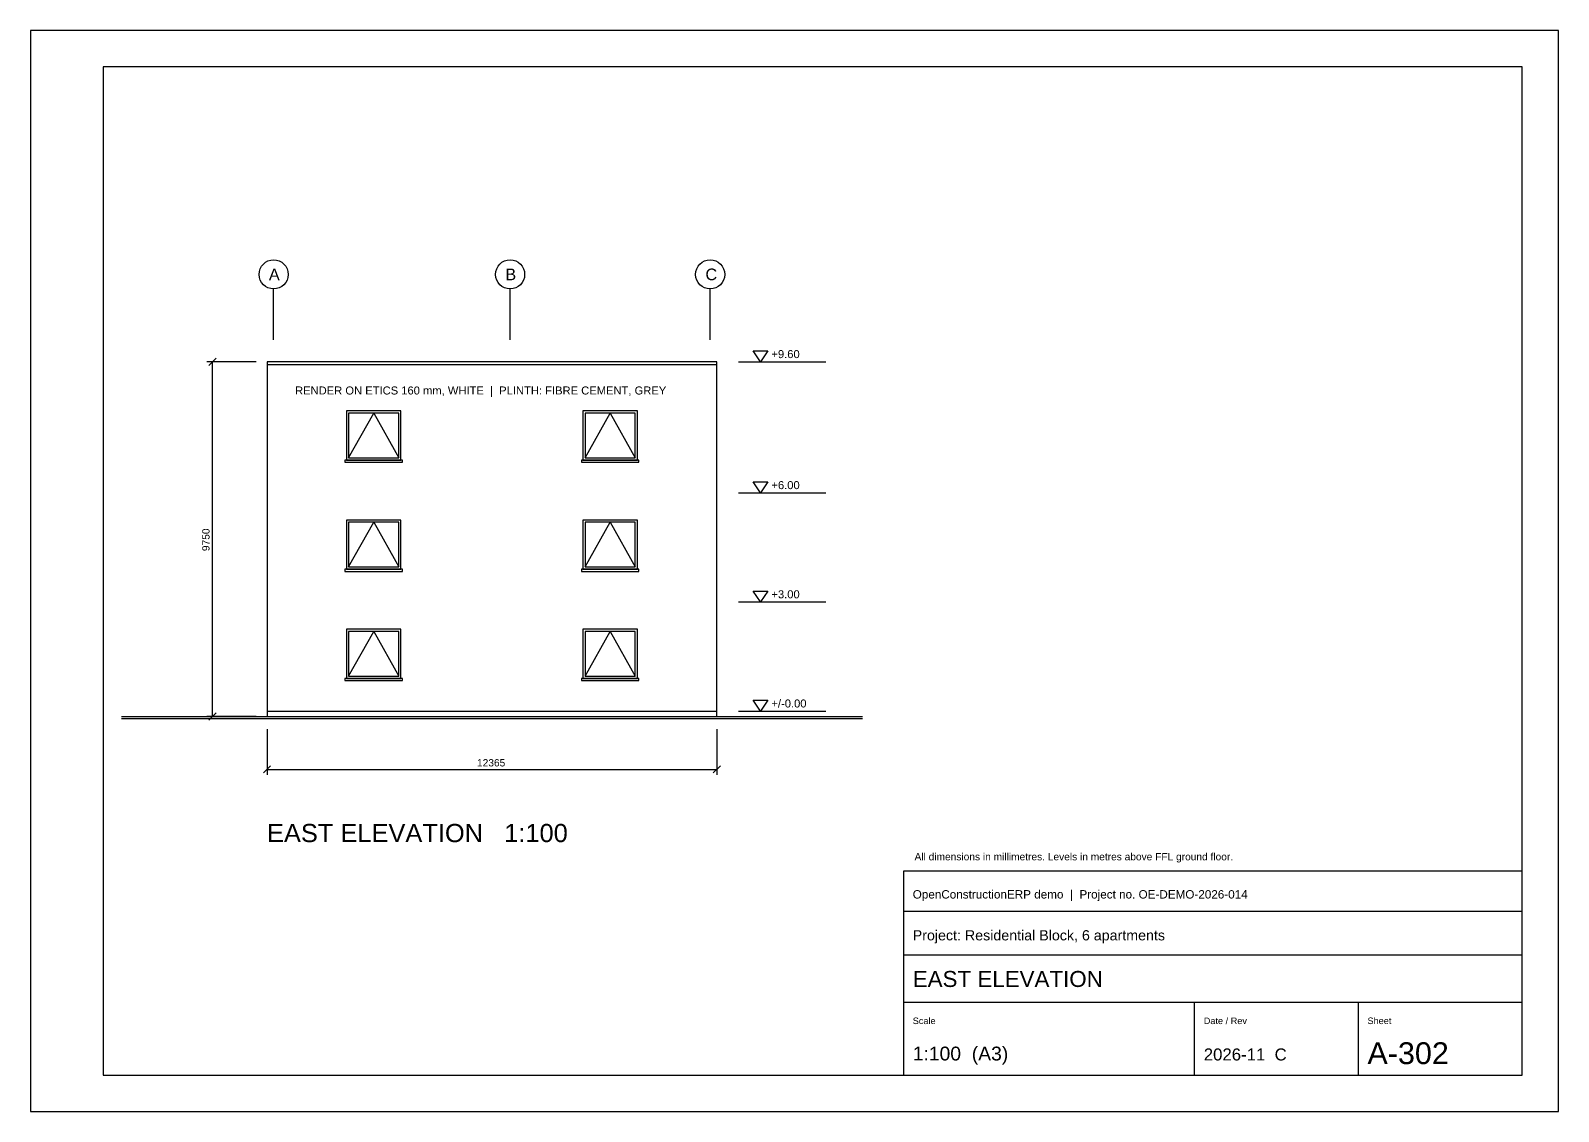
# Model space of a CAD drawing. Header units: millimetres. Extents: x -90000 to 186000, y 0 to 65400.
# Drawn here: x 96000 to 138000, y 0 to 29700 of the extents above; entities that cross this region are included whole.
import ezdxf

# ---------------------------------------------------------------- set-up
doc = ezdxf.new("R2010")
doc.units = ezdxf.units.MM
for name, color, linetype in [('A-ANNO-SYMB', 1, 'Continuous'), ('A-ANNO-TEXT', 7, 'Continuous'), ('A-ANNO-TTLB', 7, 'Continuous'), ('A-DIMS', 2, 'Continuous'), ('A-ELEV', 7, 'Continuous'), ('A-ELEV-GLAZ', 4, 'Continuous'), ('A-GRID', 1, 'Continuous')]:
    doc.layers.add(name, color=color, linetype=linetype)
doc.styles.add('OE_ARCH', font='arial.ttf')

msp = doc.modelspace()

# ---------------------------------------------------------------- linework, layer by layer
at = {"layer": 'A-ANNO-SYMB'}
for p, q in [((115465, 20600), (117865, 20600)), ((115465, 17000), (117865, 17000)), ((115465, 14000), (117865, 14000)), ((115465, 11000), (117865, 11000))]:
    msp.add_line(p, q, dxfattribs=at)
for points in [[(115865, 20900), (116265, 20900), (116065, 20600), (115865, 20900)], [(115865, 17300), (116265, 17300), (116065, 17000), (115865, 17300)], [(115865, 14300), (116265, 14300), (116065, 14000), (115865, 14300)], [(115865, 11300), (116265, 11300), (116065, 11000), (115865, 11300)]]:
    msp.add_lwpolyline(points, dxfattribs=at)
at = {"layer": 'A-ANNO-TTLB'}
for p, q in [((120000, 5500), (137000, 5500)), ((120000, 4300), (137000, 4300)), ((120000, 3000), (137000, 3000)), ((128000, 1000), (128000, 3000)), ((132500, 1000), (132500, 3000))]:
    msp.add_line(p, q, dxfattribs=at)
for points in [[(96000, 0), (138000, 0), (138000, 29700), (96000, 29700), (96000, 0)], [(98000, 1000), (137000, 1000), (137000, 28700), (98000, 28700), (98000, 1000)], [(120000, 1000), (137000, 1000), (137000, 6600), (120000, 6600), (120000, 1000)]]:
    msp.add_lwpolyline(points, dxfattribs=at)
at = {"layer": 'A-DIMS'}
for p, q in [((102200, 20600), (100850, 20600)), ((100900, 20500), (101100, 20700)), ((101000, 10850), (101000, 20600)), ((100900, 10750), (101100, 10950)), ((102200, 10850), (100850, 10850)), ((102500, 10500), (102500, 9250)), ((114865, 10500), (114865, 9250)), ((102400, 9300), (102600, 9500)), ((102500, 9400), (114865, 9400)), ((114765, 9300), (114965, 9500))]:
    msp.add_line(p, q, dxfattribs=at)
at = {"layer": 'A-ELEV'}
for p, q in [((102500, 20520), (114865, 20520)), ((102500, 11000), (114865, 11000)), ((98500, 10850), (118865, 10850)), ((98500, 10800), (118865, 10800))]:
    msp.add_line(p, q, dxfattribs=at)
for points in [[(102500, 10850), (114865, 10850), (114865, 20600), (102500, 20600)], [(104682.5, 17900), (106182.5, 17900), (106182.5, 19250), (104682.5, 19250)], [(111182.5, 17900), (112682.5, 17900), (112682.5, 19250), (111182.5, 19250)], [(104642.5, 17840), (106222.5, 17840), (106222.5, 17900), (104642.5, 17900)], [(111142.5, 17840), (112722.5, 17840), (112722.5, 17900), (111142.5, 17900)], [(104682.5, 14900), (106182.5, 14900), (106182.5, 16250), (104682.5, 16250)], [(111182.5, 14900), (112682.5, 14900), (112682.5, 16250), (111182.5, 16250)], [(104642.5, 14840), (106222.5, 14840), (106222.5, 14900), (104642.5, 14900)], [(111142.5, 14840), (112722.5, 14840), (112722.5, 14900), (111142.5, 14900)], [(104682.5, 11900), (106182.5, 11900), (106182.5, 13250), (104682.5, 13250)], [(111182.5, 11900), (112682.5, 11900), (112682.5, 13250), (111182.5, 13250)], [(104642.5, 11840), (106222.5, 11840), (106222.5, 11900), (104642.5, 11900)], [(111142.5, 11840), (112722.5, 11840), (112722.5, 11900), (111142.5, 11900)]]:
    msp.add_lwpolyline(points, close=True, dxfattribs=at)
at = {"layer": 'A-ELEV-GLAZ'}
for points in [[(104742.5, 17960), (106122.5, 17960), (106122.5, 19190), (104742.5, 19190)], [(111242.5, 17960), (112622.5, 17960), (112622.5, 19190), (111242.5, 19190)], [(104742.5, 14960), (106122.5, 14960), (106122.5, 16190), (104742.5, 16190)], [(111242.5, 14960), (112622.5, 14960), (112622.5, 16190), (111242.5, 16190)], [(104742.5, 11960), (106122.5, 11960), (106122.5, 13190), (104742.5, 13190)], [(111242.5, 11960), (112622.5, 11960), (112622.5, 13190), (111242.5, 13190)]]:
    msp.add_lwpolyline(points, close=True, dxfattribs=at)
for points in [[(104742.5, 17960), (105432.5, 19190), (106122.5, 17960)], [(111242.5, 17960), (111932.5, 19190), (112622.5, 17960)], [(104742.5, 14960), (105432.5, 16190), (106122.5, 14960)], [(111242.5, 14960), (111932.5, 16190), (112622.5, 14960)], [(104742.5, 11960), (105432.5, 13190), (106122.5, 11960)], [(111242.5, 11960), (111932.5, 13190), (112622.5, 11960)]]:
    msp.add_lwpolyline(points, dxfattribs=at)
at = {"layer": 'A-GRID'}
for p, q in [((102682.5, 21200), (102682.5, 22600)), ((109182.5, 21200), (109182.5, 22600)), ((114682.5, 21200), (114682.5, 22600))]:
    msp.add_line(p, q, dxfattribs=at)
for centre in [(102682.5, 23000), (109182.5, 23000), (114682.5, 23000)]:
    msp.add_circle(centre, 400, dxfattribs=at)

# ---------------------------------------------------------------- texts
at = {"layer": 'A-ANNO-SYMB', "style": 'OE_ARCH'}
for s, p in [('+9.60', (116365, 20700)), ('+6.00', (116365, 17100)), ('+3.00', (116365, 14100)), ('+/-0.00', (116365, 11100))]:
    msp.add_text(s, height=220, dxfattribs=at).set_placement(p)
at = {"layer": 'A-ANNO-TEXT', "style": 'OE_ARCH'}
for s, height, p in [('RENDER ON ETICS 160 mm, WHITE  |  PLINTH: FIBRE CEMENT, GREY', 220, (103270.5, 19700)), ('EAST ELEVATION   1:100', 500, (102500, 7400))]:
    msp.add_text(s, height=height, dxfattribs=at).set_placement(p)
at = {"layer": 'A-ANNO-TTLB', "style": 'OE_ARCH'}
for s, height, p in [('All dimensions in millimetres. Levels in metres above FFL ground floor.', 200, (120300, 6900)), ('OpenConstructionERP demo  |  Project no. OE-DEMO-2026-014', 230, (120250, 5850)), ('Project: Residential Block, 6 apartments', 280, (120250, 4700)), ('EAST ELEVATION', 440, (120250, 3420)), ('Scale', 180, (120250, 2400)), ('Date / Rev', 180, (128250, 2400)), ('Sheet', 180, (132750, 2400)), ('1:100  (A3)', 380, (120250, 1400)), ('2026-11  C', 330, (128250, 1400)), ('A-302', 600, (132750, 1300))]:
    msp.add_text(s, height=height, dxfattribs=at).set_placement(p)
at = {"layer": 'A-DIMS', "style": 'OE_ARCH'}
msp.add_text('9750', height=200, rotation=90, dxfattribs=at).set_placement((100920, 15397))
msp.add_text('12365', height=200, dxfattribs=at).set_placement((108272.5, 9480))
at = {"layer": 'A-GRID', "style": 'OE_ARCH'}
for s, p in [('A', (102551.3, 22840)), ('B', (109051.3, 22840)), ('C', (114551.3, 22840))]:
    msp.add_text(s, height=320, dxfattribs=at).set_placement(p)

doc.saveas('drawing.dxf')
